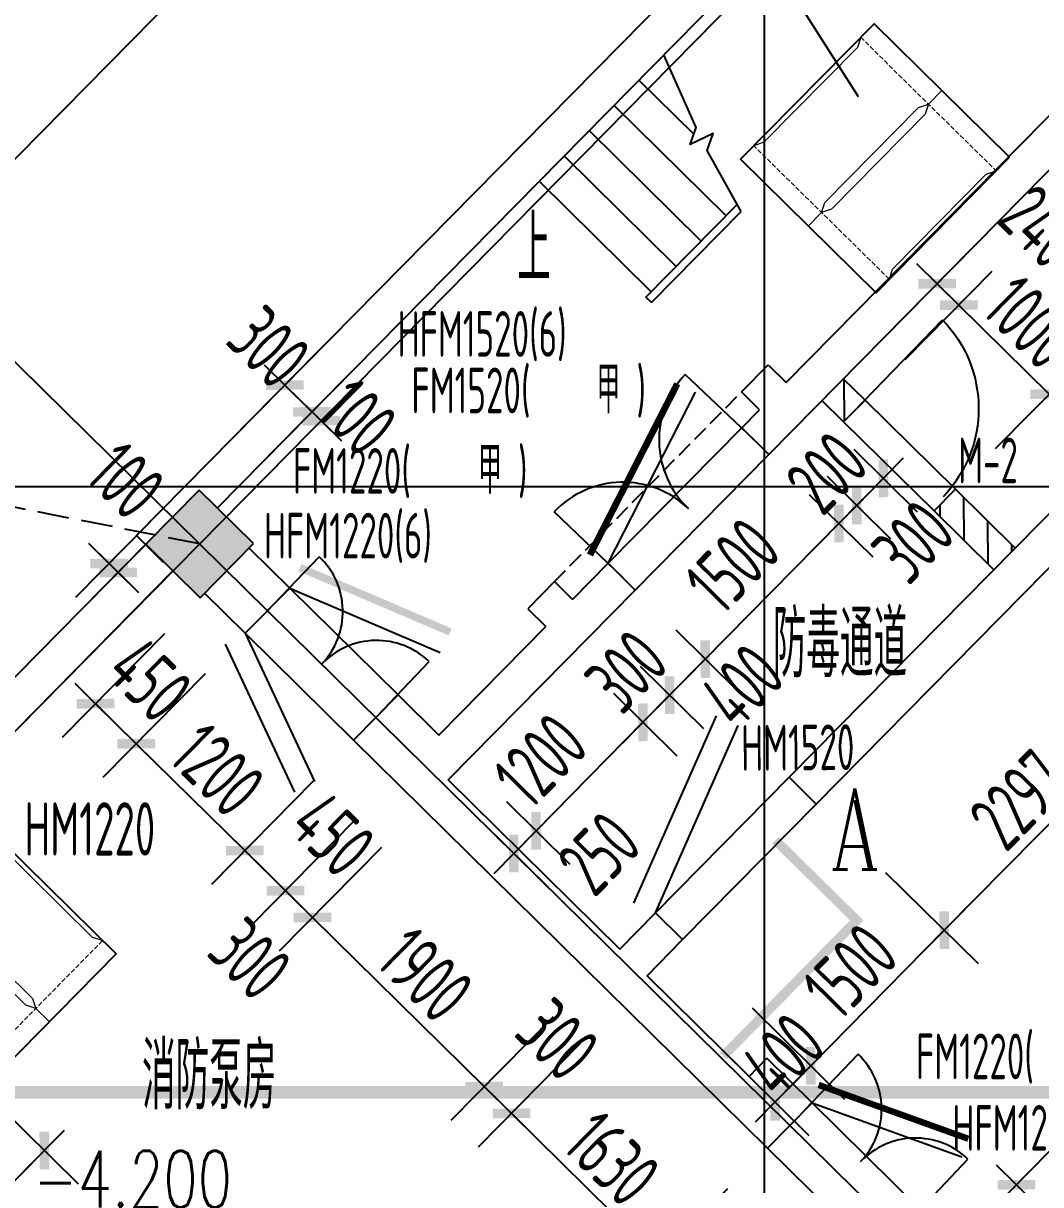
# Model space of a CAD drawing. Extents: x 1596194 to 1987057, y -212608 to 63160.
# Drawn here: x 1655192 to 1663210, y 25811 to 34965 of the extents above; entities that cross this region are included whole.
import ezdxf

# ---------------------------------------------------------------- set-up
doc = ezdxf.new("R2010")
doc.units = 0
doc.header["$LTSCALE"] = 100
doc.header["$MEASUREMENT"] = 0
doc.linetypes.add('DASH', pattern=[0.35, 0.25, -0.1])
doc.layers.get('0').update_dxf_attribs({"linetype": 'CONTINUOUS'})
doc.layers.get('DEFPOINTS').update_dxf_attribs({"linetype": 'CONTINUOUS'})
for name, color, linetype in [('2-栏杆', 253, 'CONTINUOUS'), ('COLUMN', 1, 'CONTINUOUS'), ('DOTE', 251, 'CONTINUOUS'), ('HA', 150, 'CONTINUOUS'), ('PUB_DIM', 3, 'CONTINUOUS'), ('PUB_TEXT', 30, 'CONTINUOUS'), ('SOLID_HATCH', 40, 'CONTINUOUS'), ('STAIR', 5, 'CONTINUOUS'), ('WALL', 2, 'CONTINUOUS'), ('WINDOW', 4, 'CONTINUOUS'), ('图层2', 251, 'CONTINUOUS')]:
    doc.layers.add(name, color=color, linetype=linetype)
doc.layers.add('AXIS', color=3, linetype='CONTINUOUS', lineweight=9)
doc.styles.add('_TCH_DIM', font='SIMPLEX', dxfattribs={"bigfont": 'GBCBIG'})
doc.styles.add('_TCH_LABEL', font='COMPLEX', dxfattribs={"bigfont": 'GBCBIG'})
doc.styles.add('DIM_FONT', font='SYSZ.shx', dxfattribs={"width": 0.7, "bigfont": 'SYFS.shx'})
doc.dimstyles.new('DIMN-200', dxfattribs={"dimtxt": 300, "dimasz": 1, "dimexe": 250, "dimexo": 0, "dimgap": 150, "dimtad": 1, "dimdec": 0, "dimdsep": 46, "dimtxsty": 'DIM_FONT', "dimblk": '_DIMX', "dimcen": 2.5, "dimclrd": 3, "dimclre": 3, "dimclrt": 7, "dimadec": 0, "dimazin": 0, "dimtfac": 1, "dimtdec": 0, "dimtix": 1, "dimtmove": 2, "dimatfit": 3, "dimldrblk": '_DIMX', "dimfxl": 0, "dimtolj": 1, "dimtzin": 0, "dimarcsym": 0})
doc.dimstyles.new('DIMN150', dxfattribs={"dimscale": 1.5, "dimtxt": 300, "dimasz": 1, "dimexe": 250, "dimexo": 300, "dimgap": 30, "dimtad": 1, "dimdec": 0, "dimzin": 0, "dimdsep": 46, "dimtxsty": 'DIM_FONT', "dimblk": 'ARCHTICK', "dimcen": 0.09, "dimclrt": 7, "dimazin": 2, "dimtfac": 1, "dimtdec": 0, "dimtix": 1, "dimtmove": 2, "dimatfit": 3, "dimldrblk": 'DOT', "dimfxl": 0, "dimtolj": 1, "dimtzin": 0, "dimarcsym": 0})

# ---------------------------------------------------------------- blocks, each defined once
blk = doc.blocks.new('_archtick')
blk.add_line((-150, 0), (150, 0))
at = {"const_width": 50}
blk.add_lwpolyline([(-70, -70), (70, 70)], dxfattribs=at)
blk = doc.blocks.new('*D302')
at = {"layer": 'DEFPOINTS', "color": 0}
for p in [(1662564.3, 32743.8), (1661654.4, 32162.4), (1661825.4, 31993.9)]:
    blk.add_point(p, dxfattribs=at)
at = {"layer": 'PUB_DIM', "color": 0, "lineweight": -2}
for p, q in [((1661970.3, 32482.9), (1662656.5, 33179.3)), ((1662141.2, 32314.4), (1662827.5, 33010.9)), ((1662393.3, 32912.2), (1662564.3, 32743.8))]:
    blk.add_line(p, q, dxfattribs=at)
at = {"layer": 'PUB_DIM', "color": 0, "lineweight": -2, "xscale": 1.5, "yscale": 1.5, "zscale": 1.5}
for p, rotation in [((1662393.3, 32912.2), 135.4212849043724), ((1662564.3, 32743.8), 315.4212849043724)]:
    blk.add_blockref('_archtick', p, dxfattribs=dict(at, rotation=rotation))
at = {"layer": 'PUB_DIM', "color": 7, "insert": (1663211.4, 33363), "char_height": 450, "attachment_point": 5, "rotation": 315.42128, "style": 'DIM_FONT'}
blk.add_mtext('\\A1;240', dxfattribs=at)
blk = doc.blocks.new('_Dot')
at = {"color": 0, "linetype": 'ByBlock', "lineweight": -2}
blk.add_line((-0.5, 0), (-1, 0), dxfattribs=at)
at = {"color": 0, "linetype": 'ByBlock', "const_width": 0.5}
blk.add_lwpolyline([(-0.25, 0, 1), (0.25, 0, 1)], format="xyb", close=True, dxfattribs=at)
blk = doc.blocks.new('*D303')
at = {"layer": 'DEFPOINTS', "color": 0}
for p in [(1663276.6, 32041.9), (1661825.4, 31993.9), (1662537.7, 31292)]:
    blk.add_point(p, dxfattribs=at)
at = {"layer": 'PUB_DIM', "color": 0, "lineweight": -2}
for p, q in [((1662141.2, 32314.4), (1662827.5, 33010.9)), ((1662564.3, 32743.8), (1662563.2, 32744.8)), ((1662564.3, 32743.8), (1663276.6, 32041.9)), ((1662853.5, 31612.6), (1663539.8, 32309)), ((1663276.6, 32041.9), (1663277.6, 32040.8))]:
    blk.add_line(p, q, dxfattribs=at)
at = {"layer": 'PUB_DIM', "color": 0, "lineweight": -2, "xscale": 1.5, "yscale": 1.5, "zscale": 1.5}
for p, rotation in [((1662564.3, 32743.8), 315.4212849043703), ((1663276.6, 32041.9), 135.4212849043703)]:
    blk.add_blockref('_archtick', p, dxfattribs=dict(at, rotation=rotation))
at = {"layer": 'PUB_DIM', "color": 7, "insert": (1663132.5, 32608), "char_height": 450, "attachment_point": 5, "rotation": 315.42128, "style": 'DIM_FONT'}
blk.add_mtext('\\A1;1000', dxfattribs=at)
blk = doc.blocks.new('*D304')
at = {"layer": 'DEFPOINTS', "color": 0}
for p in [(1663746.7, 31578.6), (1662537.7, 31292), (1663007.8, 30828.8)]:
    blk.add_point(p, dxfattribs=at)
at = {"layer": 'PUB_DIM', "color": 0, "lineweight": -2}
for p, q in [((1662853.5, 31612.6), (1663539.8, 32309)), ((1663276.6, 32041.9), (1663746.7, 31578.6)), ((1663323.6, 31149.3), (1664009.9, 31845.7))]:
    blk.add_line(p, q, dxfattribs=at)
at = {"layer": 'PUB_DIM', "color": 0, "lineweight": -2, "xscale": 1.5, "yscale": 1.5, "zscale": 1.5}
for p, rotation in [((1663276.6, 32041.9), 135.4212849043742), ((1663746.7, 31578.6), 315.4212849043742)]:
    blk.add_blockref('_archtick', p, dxfattribs=dict(at, rotation=rotation))
at = {"layer": 'PUB_DIM', "color": 7, "insert": (1663858.8, 31929.3), "char_height": 450, "attachment_point": 5, "rotation": 315.42128, "style": 'DIM_FONT'}
blk.add_mtext('\\A1;660', dxfattribs=at)
blk = doc.blocks.new('*D384')
at = {"layer": 'DEFPOINTS', "color": 0}
for p in [(1657538.7, 31832.4), (1656721.6, 31145.7), (1656792.8, 31075.5)]:
    blk.add_point(p, dxfattribs=at)
at = {"layer": 'PUB_DIM', "color": 0, "lineweight": -2}
for p, q in [((1657037.4, 31466.2), (1657730.6, 32169.7)), ((1657108.6, 31396), (1657801.9, 32099.5)), ((1657467.4, 31902.6), (1657538.7, 31832.4))]:
    blk.add_line(p, q, dxfattribs=at)
at = {"layer": 'PUB_DIM', "color": 0, "lineweight": -2, "xscale": 1.5, "yscale": 1.5, "zscale": 1.5}
for p, rotation in [((1657467.4, 31902.6), 135.4212849042702), ((1657538.7, 31832.4), 315.4212849042702)]:
    blk.add_blockref('_archtick', p, dxfattribs=dict(at, rotation=rotation))
at = {"layer": 'PUB_DIM', "color": 7, "insert": (1657831.6, 31859.8), "char_height": 450, "attachment_point": 5, "rotation": 315.42128, "style": 'DIM_FONT'}
blk.add_mtext('\\A1;100', dxfattribs=at)
blk = doc.blocks.new('*D385')
at = {"layer": 'DEFPOINTS', "color": 0}
for p in [(1657467.4, 31902.6), (1656507.9, 31356.2), (1656721.6, 31145.7)]:
    blk.add_point(p, dxfattribs=at)
at = {"layer": 'PUB_DIM', "color": 0, "lineweight": -2}
for p, q in [((1656823.7, 31676.8), (1657517, 32380.2)), ((1657037.4, 31466.2), (1657730.6, 32169.7)), ((1657253.7, 32113.1), (1657467.4, 31902.6))]:
    blk.add_line(p, q, dxfattribs=at)
at = {"layer": 'PUB_DIM', "color": 0, "lineweight": -2, "xscale": 1.5, "yscale": 1.5, "zscale": 1.5}
for p, rotation in [((1657253.7, 32113.1), 135.4212849042718), ((1657467.4, 31902.6), 315.4212849042718)]:
    blk.add_blockref('_archtick', p, dxfattribs=dict(at, rotation=rotation))
at = {"layer": 'PUB_DIM', "color": 7, "insert": (1657127.3, 32412.9), "char_height": 450, "attachment_point": 5, "rotation": 315.42128, "style": 'DIM_FONT'}
blk.add_mtext('\\A1;300', dxfattribs=at)
blk = doc.blocks.new('*D404')
at = {"layer": 'DEFPOINTS', "color": 0}
for p in [(1656507.9, 31356.2), (1656579.1, 31286), (1655939.1, 30636.6)]:
    blk.add_point(p, dxfattribs=at)
at = {"layer": 'PUB_DIM', "color": 0, "lineweight": -2}
for p, q in [((1656192, 31035.7), (1655604.7, 30439.6)), ((1656263.3, 30965.5), (1655675.9, 30369.4)), ((1655867.9, 30706.7), (1655939.1, 30636.6))]:
    blk.add_line(p, q, dxfattribs=at)
at = {"layer": 'PUB_DIM', "color": 0, "lineweight": -2, "xscale": 1.5, "yscale": 1.5, "zscale": 1.5}
for p, rotation in [((1655867.9, 30706.7), 135.4212849042536), ((1655939.1, 30636.6), 315.4212849042536)]:
    blk.add_blockref('_archtick', p, dxfattribs=dict(at, rotation=rotation))
at = {"layer": 'PUB_DIM', "color": 7, "insert": (1656000.7, 31361.3), "char_height": 450, "attachment_point": 5, "rotation": 315.42128, "style": 'DIM_FONT'}
blk.add_mtext('\\A1;100', dxfattribs=at)
blk = doc.blocks.new('*D510')
at = {"layer": 'DEFPOINTS', "color": 0}
for p in [(1662484.1, 25268.1), (1663659.7, 25178.8), (1663125.2, 24636.4)]:
    blk.add_point(p, dxfattribs=at)
at = {"layer": 'PUB_DIM', "color": 0, "lineweight": -2}
for p, q in [((1662800, 25588.6), (1663281.8, 26077.6)), ((1663018.6, 25810.5), (1663017.5, 25811.5)), ((1663018.6, 25810.5), (1663659.7, 25178.8)), ((1663441, 24956.9), (1663922.9, 25445.9)), ((1663659.7, 25178.8), (1663660.7, 25177.7))]:
    blk.add_line(p, q, dxfattribs=at)
at = {"layer": 'PUB_DIM', "color": 0, "lineweight": -2, "xscale": 1.5, "yscale": 1.5, "zscale": 1.5}
for p, rotation in [((1663018.6, 25810.5), 315.4212849043711), ((1663659.7, 25178.8), 135.4212849043712)]:
    blk.add_blockref('_archtick', p, dxfattribs=dict(at, rotation=rotation))
at = {"layer": 'PUB_DIM', "color": 7, "insert": (1663551.2, 25709.8), "char_height": 450, "attachment_point": 5, "rotation": 315.42128, "style": 'DIM_FONT'}
blk.add_mtext('\\A1;900', dxfattribs=at)
blk = doc.blocks.new('*D749')
at = {"layer": 'DEFPOINTS', "color": 0}
for p in [(1657795.7, 29315), (1658116.2, 28999.2), (1657258.2, 28128.5)]:
    blk.add_point(p, dxfattribs=at)
at = {"layer": 'PUB_DIM', "color": 0, "lineweight": -2}
for p, q in [((1657479.9, 28994.5), (1656674.5, 28177.2)), ((1657800.4, 28678.7), (1656995, 27861.4)), ((1656937.7, 28444.3), (1657258.2, 28128.5))]:
    blk.add_line(p, q, dxfattribs=at)
at = {"layer": 'PUB_DIM', "color": 0, "lineweight": -2, "xscale": 1.5, "yscale": 1.5, "zscale": 1.5}
for p, rotation in [((1656937.7, 28444.3), 135.421284904398), ((1657258.2, 28128.5), 315.421284904398)]:
    blk.add_blockref('_archtick', p, dxfattribs=dict(at, rotation=rotation))
at = {"layer": 'PUB_DIM', "color": 7, "insert": (1657629.8, 28570.7), "char_height": 450, "attachment_point": 5, "rotation": 315.42128, "style": 'DIM_FONT'}
blk.add_mtext('\\A1;450', dxfattribs=at)
blk = doc.blocks.new('*D750')
at = {"layer": 'DEFPOINTS', "color": 0}
for p in [(1658116.2, 28999.2), (1658329.9, 28788.6), (1657471.9, 27917.9)]:
    blk.add_point(p, dxfattribs=at)
at = {"layer": 'PUB_DIM', "color": 0, "lineweight": -2}
for p, q in [((1657800.4, 28678.7), (1656995, 27861.4)), ((1658014.1, 28468.1), (1657208.7, 27650.8)), ((1657258.2, 28128.5), (1657471.9, 27917.9))]:
    blk.add_line(p, q, dxfattribs=at)
at = {"layer": 'PUB_DIM', "color": 0, "lineweight": -2, "xscale": 1.5, "yscale": 1.5, "zscale": 1.5}
for p, rotation in [((1657258.2, 28128.5), 135.4212849043971), ((1657471.9, 27917.9), 315.4212849043971)]:
    blk.add_blockref('_archtick', p, dxfattribs=dict(at, rotation=rotation))
at = {"layer": 'PUB_DIM', "color": 7, "insert": (1656979.4, 27591.1), "char_height": 450, "attachment_point": 5, "rotation": 315.42128, "style": 'DIM_FONT'}
blk.add_mtext('\\A1;300', dxfattribs=at)
blk = doc.blocks.new('*D751')
at = {"layer": 'DEFPOINTS', "color": 0}
for p in [(1658329.9, 28788.6), (1659683.3, 27455), (1658825.3, 26584.3)]:
    blk.add_point(p, dxfattribs=at)
at = {"layer": 'PUB_DIM', "color": 0, "lineweight": -2}
for p, q in [((1658014.1, 28468.1), (1657208.7, 27650.8)), ((1657471.9, 27917.9), (1658825.3, 26584.3)), ((1659367.4, 27134.5), (1658562.1, 26317.2))]:
    blk.add_line(p, q, dxfattribs=at)
at = {"layer": 'PUB_DIM', "color": 0, "lineweight": -2, "xscale": 1.5, "yscale": 1.5, "zscale": 1.5}
for p, rotation in [((1657471.9, 27917.9), 135.4212849043989), ((1658825.3, 26584.3), 315.4212849043989)]:
    blk.add_blockref('_archtick', p, dxfattribs=dict(at, rotation=rotation))
at = {"layer": 'PUB_DIM', "color": 7, "insert": (1658360.7, 27466.3), "char_height": 450, "attachment_point": 5, "rotation": 315.42128, "style": 'DIM_FONT'}
blk.add_mtext('\\A1;1900', dxfattribs=at)
blk = doc.blocks.new('*D752')
at = {"layer": 'DEFPOINTS', "color": 0}
for p in [(1659683.3, 27455), (1659897, 27244.5), (1659039, 26373.7)]:
    blk.add_point(p, dxfattribs=at)
at = {"layer": 'PUB_DIM', "color": 0, "lineweight": -2}
for p, q in [((1659367.4, 27134.5), (1658562.1, 26317.2)), ((1659581.1, 26923.9), (1658775.7, 26106.6)), ((1658825.3, 26584.3), (1659039, 26373.7))]:
    blk.add_line(p, q, dxfattribs=at)
at = {"layer": 'PUB_DIM', "color": 0, "lineweight": -2, "xscale": 1.5, "yscale": 1.5, "zscale": 1.5}
for p, rotation in [((1658825.3, 26584.3), 135.421284904405), ((1659039, 26373.7), 315.421284904405)]:
    blk.add_blockref('_archtick', p, dxfattribs=dict(at, rotation=rotation))
at = {"layer": 'PUB_DIM', "color": 7, "insert": (1659402.4, 26956.3), "char_height": 450, "attachment_point": 5, "rotation": 315.42128, "style": 'DIM_FONT'}
blk.add_mtext('\\A1;300', dxfattribs=at)
blk = doc.blocks.new('*D753')
at = {"layer": 'DEFPOINTS', "color": 0}
for p in [(1659897, 27244.5), (1661058, 26100.4), (1660200, 25229.7)]:
    blk.add_point(p, dxfattribs=at)
at = {"layer": 'PUB_DIM', "color": 0, "lineweight": -2}
for p, q in [((1659581.1, 26923.9), (1658775.7, 26106.6)), ((1659039, 26373.7), (1660200, 25229.7)), ((1660742.1, 25779.9), (1659936.8, 24962.6))]:
    blk.add_line(p, q, dxfattribs=at)
at = {"layer": 'PUB_DIM', "color": 0, "lineweight": -2, "xscale": 1.5, "yscale": 1.5, "zscale": 1.5}
for p, rotation in [((1659039, 26373.7), 135.4212849043964), ((1660200, 25229.7), 315.4212849043964)]:
    blk.add_blockref('_archtick', p, dxfattribs=dict(at, rotation=rotation))
at = {"layer": 'PUB_DIM', "color": 7, "insert": (1659831.5, 26016.9), "char_height": 450, "attachment_point": 5, "rotation": 315.42128, "style": 'DIM_FONT'}
blk.add_mtext('\\A1;1630', dxfattribs=at)
blk = doc.blocks.new('*D794')
at = {"layer": 'DEFPOINTS', "color": 0}
for p in [(1654284.2, 27140.1), (1655358.2, 26081.7), (1651827.6, 24647.1)]:
    blk.add_point(p, dxfattribs=at)
at = {"layer": 'PUB_DIM', "color": 0, "lineweight": -2}
for p, q in [((1654604.7, 26824.2), (1655625.3, 25818.5)), ((1652901.5, 23588.7), (1655358.2, 26081.7)), ((1652148.1, 24331.2), (1653168.7, 23325.5))]:
    blk.add_line(p, q, dxfattribs=at)
at = {"layer": 'PUB_DIM', "color": 0, "lineweight": -2, "xscale": 1.5, "yscale": 1.5, "zscale": 1.5}
for p, rotation in [((1655358.2, 26081.7), 45.42128490435098), ((1652901.5, 23588.7), 225.421284904351)]:
    blk.add_blockref('_archtick', p, dxfattribs=dict(at, rotation=rotation))
at = {"layer": 'PUB_DIM', "color": 7, "insert": (1653914.6, 25047.3), "char_height": 450, "attachment_point": 5, "rotation": 45.42128, "style": 'DIM_FONT'}
blk.add_mtext('\\A1;3500', dxfattribs=at)
blk = doc.blocks.new('*D895')
at = {"layer": 'DEFPOINTS', "color": 0}
for p in [(1661416.8, 31924.1), (1661206.2, 31710.5), (1661970.4, 31378.5)]:
    blk.add_point(p, dxfattribs=at)
at = {"layer": 'PUB_DIM', "color": 0, "lineweight": -2}
for p, q in [((1661737.3, 31608.3), (1662237.6, 31115.3)), ((1661526.7, 31394.6), (1662027, 30901.6)), ((1661759.9, 31164.8), (1661970.4, 31378.5))]:
    blk.add_line(p, q, dxfattribs=at)
at = {"layer": 'PUB_DIM', "color": 0, "lineweight": -2, "xscale": 1.5, "yscale": 1.5, "zscale": 1.5}
for p, rotation in [((1661970.4, 31378.5), 45.42128490435702), ((1661759.9, 31164.8), 225.421284904357)]:
    blk.add_blockref('_archtick', p, dxfattribs=dict(at, rotation=rotation))
at = {"layer": 'PUB_DIM', "color": 7, "insert": (1662204.5, 30879.4), "char_height": 450, "attachment_point": 5, "rotation": 45.42128, "style": 'DIM_FONT'}
blk.add_mtext('\\A1;300', dxfattribs=at)
blk = doc.blocks.new('*D896')
at = {"layer": 'DEFPOINTS', "color": 0}
for p in [(1661206.2, 31710.5), (1661065.8, 31568), (1661759.9, 31164.8)]:
    blk.add_point(p, dxfattribs=at)
at = {"layer": 'PUB_DIM', "color": 0, "lineweight": -2}
for p, q in [((1661526.7, 31394.6), (1662027, 30901.6)), ((1661386.3, 31252.2), (1661886.6, 30759.2)), ((1661619.5, 31022.4), (1661759.9, 31164.8))]:
    blk.add_line(p, q, dxfattribs=at)
at = {"layer": 'PUB_DIM', "color": 0, "lineweight": -2, "xscale": 1.5, "yscale": 1.5, "zscale": 1.5}
for p, rotation in [((1661759.9, 31164.8), 45.42128490434711), ((1661619.5, 31022.4), 225.4212849043471)]:
    blk.add_blockref('_archtick', p, dxfattribs=dict(at, rotation=rotation))
at = {"layer": 'PUB_DIM', "color": 7, "insert": (1661524.2, 31423.1), "char_height": 450, "attachment_point": 5, "rotation": 45.42128, "style": 'DIM_FONT'}
blk.add_mtext('\\A1;200', dxfattribs=at)
blk = doc.blocks.new('*D897')
at = {"layer": 'DEFPOINTS', "color": 0}
for p in [(1661065.8, 31568), (1661619.5, 31022.4), (1660013, 30499.6)]:
    blk.add_point(p, dxfattribs=at)
at = {"layer": 'PUB_DIM', "color": 0, "lineweight": -2}
for p, q in [((1661386.3, 31252.2), (1661886.6, 30759.2)), ((1660566.7, 29954), (1661619.5, 31022.4)), ((1660333.5, 30183.7), (1660833.8, 29690.8))]:
    blk.add_line(p, q, dxfattribs=at)
at = {"layer": 'PUB_DIM', "color": 0, "lineweight": -2, "xscale": 1.5, "yscale": 1.5, "zscale": 1.5}
for p, rotation in [((1661619.5, 31022.4), 45.42128490436017), ((1660566.7, 29954), 225.4212849043602)]:
    blk.add_blockref('_archtick', p, dxfattribs=dict(at, rotation=rotation))
at = {"layer": 'PUB_DIM', "color": 7, "insert": (1660782.6, 30691.2), "char_height": 450, "attachment_point": 5, "rotation": 45.42128, "style": 'DIM_FONT'}
blk.add_mtext('\\A1;1500', dxfattribs=at)
blk = doc.blocks.new('*D898')
at = {"layer": 'DEFPOINTS', "color": 0}
for p in [(1660013, 30499.6), (1659732.2, 30214.7), (1660566.7, 29954)]:
    blk.add_point(p, dxfattribs=at)
at = {"layer": 'PUB_DIM', "color": 0, "lineweight": -2}
for p, q in [((1660333.5, 30183.7), (1660833.8, 29690.8)), ((1660285.9, 29669), (1660566.7, 29954)), ((1660052.7, 29898.8), (1660553, 29405.8))]:
    blk.add_line(p, q, dxfattribs=at)
at = {"layer": 'PUB_DIM', "color": 0, "lineweight": -2, "xscale": 1.5, "yscale": 1.5, "zscale": 1.5}
for p, rotation in [((1660566.7, 29954), 45.42128490435655), ((1660285.9, 29669), 225.4212849043565)]:
    blk.add_blockref('_archtick', p, dxfattribs=dict(at, rotation=rotation))
at = {"layer": 'PUB_DIM', "color": 7, "insert": (1660858.2, 29743.6), "char_height": 450, "attachment_point": 5, "rotation": 45.42128, "style": 'DIM_FONT'}
blk.add_mtext('\\A1;400', dxfattribs=at)
blk = doc.blocks.new('*D899')
at = {"layer": 'DEFPOINTS', "color": 0}
for p in [(1659732.2, 30214.7), (1659521.7, 30001), (1660285.9, 29669)]:
    blk.add_point(p, dxfattribs=at)
at = {"layer": 'PUB_DIM', "color": 0, "lineweight": -2}
for p, q in [((1660052.7, 29898.8), (1660553, 29405.8)), ((1659842.2, 29685.1), (1660342.5, 29192.2)), ((1660075.3, 29455.4), (1660285.9, 29669))]:
    blk.add_line(p, q, dxfattribs=at)
at = {"layer": 'PUB_DIM', "color": 0, "lineweight": -2, "xscale": 1.5, "yscale": 1.5, "zscale": 1.5}
for p, rotation in [((1660285.9, 29669), 45.42128490434941), ((1660075.3, 29455.4), 225.4212849043494)]:
    blk.add_blockref('_archtick', p, dxfattribs=dict(at, rotation=rotation))
at = {"layer": 'PUB_DIM', "color": 7, "insert": (1659945.2, 29858.1), "char_height": 450, "attachment_point": 5, "rotation": 45.42128, "style": 'DIM_FONT'}
blk.add_mtext('\\A1;300', dxfattribs=at)
blk = doc.blocks.new('*D900')
at = {"layer": 'DEFPOINTS', "color": 0}
for p in [(1659521.7, 30001), (1660075.3, 29455.4), (1658679.4, 29146.2)]:
    blk.add_point(p, dxfattribs=at)
at = {"layer": 'PUB_DIM', "color": 0, "lineweight": -2}
for p, q in [((1659842.2, 29685.1), (1660342.5, 29192.2)), ((1659233.1, 28600.6), (1660075.3, 29455.4)), ((1658999.9, 28830.4), (1659500.2, 28337.4))]:
    blk.add_line(p, q, dxfattribs=at)
at = {"layer": 'PUB_DIM', "color": 0, "lineweight": -2, "xscale": 1.5, "yscale": 1.5, "zscale": 1.5}
for p, rotation in [((1660075.3, 29455.4), 45.42128490435584), ((1659233.1, 28600.6), 225.4212849043559)]:
    blk.add_blockref('_archtick', p, dxfattribs=dict(at, rotation=rotation))
at = {"layer": 'PUB_DIM', "color": 7, "insert": (1659268.3, 29155.2), "char_height": 450, "attachment_point": 5, "rotation": 45.42128, "style": 'DIM_FONT'}
blk.add_mtext('\\A1;1200', dxfattribs=at)
blk = doc.blocks.new('*D901')
at = {"layer": 'DEFPOINTS', "color": 0}
for p in [(1658679.4, 29146.2), (1658503.9, 28968.2), (1659233.1, 28600.6)]:
    blk.add_point(p, dxfattribs=at)
at = {"layer": 'PUB_DIM', "color": 0, "lineweight": -2}
for p, q in [((1658999.9, 28830.4), (1659500.2, 28337.4)), ((1658824.4, 28652.3), (1659324.7, 28159.3)), ((1659057.6, 28422.5), (1659233.1, 28600.6))]:
    blk.add_line(p, q, dxfattribs=at)
at = {"layer": 'PUB_DIM', "color": 0, "lineweight": -2, "xscale": 1.5, "yscale": 1.5, "zscale": 1.5}
for p, rotation in [((1659233.1, 28600.6), 45.42128490435812), ((1659057.6, 28422.5), 225.4212849043581)]:
    blk.add_blockref('_archtick', p, dxfattribs=dict(at, rotation=rotation))
at = {"layer": 'PUB_DIM', "color": 7, "insert": (1659730, 28423.1), "char_height": 450, "attachment_point": 5, "rotation": 45.42128, "style": 'DIM_FONT'}
blk.add_mtext('\\A1;250', dxfattribs=at)
blk = doc.blocks.new('*D902')
at = {"layer": 'DEFPOINTS', "color": 0}
for p in [(1656620.4, 30473.1), (1656941, 30157.3), (1656083, 29286.6)]:
    blk.add_point(p, dxfattribs=at)
at = {"layer": 'PUB_DIM', "color": 0, "lineweight": -2}
for p, q in [((1656304.6, 30152.6), (1655499.2, 29335.3)), ((1656625.1, 29836.8), (1655819.8, 29019.5)), ((1655762.4, 29602.4), (1656083, 29286.6))]:
    blk.add_line(p, q, dxfattribs=at)
at = {"layer": 'PUB_DIM', "color": 0, "lineweight": -2, "xscale": 1.5, "yscale": 1.5, "zscale": 1.5}
for p, rotation in [((1655762.4, 29602.4), 135.4212849043062), ((1656083, 29286.6), 315.4212849043062)]:
    blk.add_blockref('_archtick', p, dxfattribs=dict(at, rotation=rotation))
at = {"layer": 'PUB_DIM', "color": 7, "insert": (1656188.1, 29789.1), "char_height": 450, "attachment_point": 5, "rotation": 315.42128, "style": 'DIM_FONT'}
blk.add_mtext('\\A1;450', dxfattribs=at)
blk = doc.blocks.new('*D903')
at = {"layer": 'DEFPOINTS', "color": 0}
for p in [(1656941, 30157.3), (1657795.7, 29315), (1656937.7, 28444.3)]:
    blk.add_point(p, dxfattribs=at)
at = {"layer": 'PUB_DIM', "color": 0, "lineweight": -2}
for p, q in [((1656625.1, 29836.8), (1655819.8, 29019.5)), ((1656083, 29286.6), (1656937.7, 28444.3)), ((1657479.9, 28994.5), (1656674.5, 28177.2))]:
    blk.add_line(p, q, dxfattribs=at)
at = {"layer": 'PUB_DIM', "color": 0, "lineweight": -2, "xscale": 1.5, "yscale": 1.5, "zscale": 1.5}
for p, rotation in [((1656083, 29286.6), 135.4212849043056), ((1656937.7, 28444.3), 315.4212849043056)]:
    blk.add_blockref('_archtick', p, dxfattribs=dict(at, rotation=rotation))
at = {"layer": 'PUB_DIM', "color": 7, "insert": (1656722.4, 29080.7), "char_height": 450, "attachment_point": 5, "rotation": 315.42128, "style": 'DIM_FONT'}
blk.add_mtext('\\A1;1200', dxfattribs=at)
blk = doc.blocks.new('*D905')
at = {"layer": 'DEFPOINTS', "color": 0}
for p in [(1661058, 26100.4), (1661912.7, 25258.1), (1661054, 24386.7)]:
    blk.add_point(p, dxfattribs=at)
at = {"layer": 'PUB_DIM', "color": 0, "lineweight": -2}
for p, q in [((1660742.1, 25779.9), (1659936.1, 24961.8)), ((1660199.3, 25228.9), (1661054, 24386.7)), ((1661596.9, 24937.6), (1660790.8, 24119.6))]:
    blk.add_line(p, q, dxfattribs=at)
at = {"layer": 'PUB_DIM', "color": 0, "lineweight": -2, "xscale": 1.5, "yscale": 1.5, "zscale": 1.5}
for p, rotation in [((1660199.3, 25228.9), 135.4212849043398), ((1661054, 24386.7), 315.4212849043398)]:
    blk.add_blockref('_archtick', p, dxfattribs=dict(at, rotation=rotation))
at = {"layer": 'PUB_DIM', "color": 7, "insert": (1660838.7, 25023), "char_height": 450, "attachment_point": 5, "rotation": 315.42128, "style": 'DIM_FONT'}
blk.add_mtext('\\A1;1200', dxfattribs=at)
blk = doc.blocks.new('*D913')
at = {"layer": 'DEFPOINTS', "color": 0}
for p in [(1663279.4, 30224.2), (1664062.3, 29452.7), (1661667.5, 28588.4)]:
    blk.add_point(p, dxfattribs=at)
at = {"layer": 'PUB_DIM', "color": 0, "lineweight": -2}
for p, q in [((1663600, 29908.3), (1664329.4, 29189.5)), ((1662450.4, 27816.9), (1664062.3, 29452.7)), ((1661988.1, 28272.5), (1662717.5, 27553.7))]:
    blk.add_line(p, q, dxfattribs=at)
at = {"layer": 'PUB_DIM', "color": 0, "lineweight": -2, "xscale": 1.5, "yscale": 1.5, "zscale": 1.5}
for p, rotation in [((1664062.3, 29452.7), 45.42128490435929), ((1662450.4, 27816.9), 225.4212849043593)]:
    blk.add_blockref('_archtick', p, dxfattribs=dict(at, rotation=rotation))
at = {"layer": 'PUB_DIM', "color": 7, "insert": (1663041.2, 28846.9), "char_height": 450, "attachment_point": 5, "rotation": 45.42128, "style": 'DIM_FONT'}
blk.add_mtext('\\A1;2297', dxfattribs=at)
blk = doc.blocks.new('*D914')
at = {"layer": 'DEFPOINTS', "color": 0}
for p in [(1661667.5, 28588.4), (1662450.4, 27816.9), (1660614.7, 27520)]:
    blk.add_point(p, dxfattribs=at)
at = {"layer": 'PUB_DIM', "color": 0, "lineweight": -2}
for p, q in [((1661988.1, 28272.5), (1662717.5, 27553.7)), ((1661397.6, 26748.5), (1662450.4, 27816.9)), ((1660935.2, 27204.1), (1661664.7, 26485.3))]:
    blk.add_line(p, q, dxfattribs=at)
at = {"layer": 'PUB_DIM', "color": 0, "lineweight": -2, "xscale": 1.5, "yscale": 1.5, "zscale": 1.5}
for p, rotation in [((1662450.4, 27816.9), 45.42128490436038), ((1661397.6, 26748.5), 225.4212849043604)]:
    blk.add_blockref('_archtick', p, dxfattribs=dict(at, rotation=rotation))
at = {"layer": 'PUB_DIM', "color": 7, "insert": (1661708.8, 27494.8), "char_height": 450, "attachment_point": 5, "rotation": 45.42128, "style": 'DIM_FONT'}
blk.add_mtext('\\A1;1500', dxfattribs=at)
blk = doc.blocks.new('*D915')
at = {"layer": 'DEFPOINTS', "color": 0}
for p in [(1660614.7, 27520), (1660333.9, 27235), (1661397.6, 26748.5)]:
    blk.add_point(p, dxfattribs=at)
at = {"layer": 'PUB_DIM', "color": 0, "lineweight": -2}
for p, q in [((1660935.2, 27204.1), (1661664.7, 26485.3)), ((1660654.5, 26919.2), (1661383.9, 26200.4)), ((1661116.8, 26463.6), (1661397.6, 26748.5))]:
    blk.add_line(p, q, dxfattribs=at)
at = {"layer": 'PUB_DIM', "color": 0, "lineweight": -2, "xscale": 1.5, "yscale": 1.5, "zscale": 1.5}
for p, rotation in [((1661397.6, 26748.5), 45.42128490436207), ((1661116.8, 26463.6), 225.4212849043621)]:
    blk.add_blockref('_archtick', p, dxfattribs=dict(at, rotation=rotation))
at = {"layer": 'PUB_DIM', "color": 7, "insert": (1661181.5, 26833.8), "char_height": 450, "attachment_point": 5, "rotation": 45.42128, "style": 'DIM_FONT'}
blk.add_mtext('\\A1;400', dxfattribs=at)
blk = doc.blocks.new('M_A3PTU')
for p, q in [((-0.5, 0), (-0.4985, -0.4982)), ((0.5, 0), (0.4985, -0.4982))]:
    blk.add_line(p, q)
for centre, start, end in [((-0.4975, -0.0007), 269.88501, 0.07634), ((0.4975, -0.0007), 179.92366, 270.11499)]:
    blk.add_arc(centre, 0.4975, start, end)
blk = doc.blocks.new('A$C48F76036')
at = {"layer": 'AXIS', "color": 6, "linetype": 'DASH'}
for p, q in [((0, 900), (1000, 900)), ((1000, 100), (0, 100))]:
    blk.add_line(p, q, dxfattribs=at)
at = {"layer": 'AXIS', "color": 6}
for points in [[(500, 0), (500, 100), (475, 150), (475, 850), (500, 900), (500, 1000), (0, 1000), (0, 900), (25, 850), (25, 150), (0, 100), (0, 0), (500, 0)], [(1000, 0), (1000, 100), (975, 150), (975, 850), (1000, 900), (1000, 1000), (500, 1000), (500, 900), (525, 850), (525, 150), (500, 100), (500, 0), (1000, 0)]]:
    blk.add_lwpolyline(points, close=True, dxfattribs=at)
at = {"layer": 'WINDOW'}
blk.add_lwpolyline([(0, 0), (1000, 0), (1000, 1000), (0, 1000)], close=True, dxfattribs=at)
blk = doc.blocks.new('_fzh')
for p, q in [((-0.5, 0.5), (-0.5, -0.5)), ((0.5, 0.5), (-0.5, 0.5)), ((0.5, -0.5), (0.5, 0.5)), ((-0.5, -0.5), (0.5, -0.5))]:
    blk.add_line(p, q)
at = {"layer": 'SOLID_HATCH'}
blk.add_solid([(0.5, 0.5), (0.5, -0.5), (-0.5, 0.5), (-0.5, -0.5)], dxfattribs=at)
blk = doc.blocks.new('M_A2ZXL')
blk.add_line((-0.4717, 0), (-0.4717, -0.9996))
blk.add_arc((-0.5, 0), 1, 271.62314, 0)
blk = doc.blocks.new('_DIMX')
blk.add_line((-150, 0), (150, 0))
at = {"const_width": 50}
blk.add_lwpolyline([(-70, -70), (70, 70)], dxfattribs=at)
blk = doc.blocks.new('*D17')
at = {"layer": 'AXIS', "color": 3, "lineweight": -2}
for p, q in [((1660866.7, 38059.2), (1659929.3, 38982.9)), ((1660035.4, 38876.9), (1654327.8, 33084.7)), ((1655157.7, 32265.6), (1654220.3, 33189.3))]:
    blk.add_line(p, q, dxfattribs=at)
at = {"layer": 'DEFPOINTS', "color": 0}
for p in [(1660866.7, 38059.2), (1654327.1, 33084), (1655157.7, 32265.6)]:
    blk.add_point(p, dxfattribs=at)
at = {"layer": 'AXIS', "color": 3, "lineweight": -2}
for p, rotation in [((1660036.1, 38877.6), 45.42128490416798), ((1654327.1, 33084), 225.4212849041679)]:
    blk.add_blockref('_DIMX', p, dxfattribs=dict(at, rotation=rotation))
at = {"layer": 'AXIS', "color": 7, "insert": (1656886.5, 36271.6), "char_height": 375, "attachment_point": 5, "rotation": 45.42128, "style": 'DIM_FONT'}
blk.add_mtext('\\A1;8134', dxfattribs=at)
blk = doc.blocks.new('*D19')
at = {"layer": 'AXIS', "color": 3, "lineweight": -2}
for p, q in [((1668657.7, 45965.6), (1666880.6, 47716.7)), ((1666986.7, 47610.7), (1648038.7, 28382)), ((1649708.2, 26735.4), (1647931.2, 28486.5))]:
    blk.add_line(p, q, dxfattribs=at)
at = {"layer": 'DEFPOINTS', "color": 0}
for p in [(1668657.7, 45965.6), (1648038, 28381.3), (1649708.2, 26735.4)]:
    blk.add_point(p, dxfattribs=at)
at = {"layer": 'AXIS', "color": 3, "lineweight": -2}
for p, rotation in [((1666987.4, 47611.4), 45.42128490416862), ((1648038, 28381.3), 225.4212849041686)]:
    blk.add_blockref('_DIMX', p, dxfattribs=dict(at, rotation=rotation))
at = {"layer": 'AXIS', "color": 7, "insert": (1657217.6, 38287.1), "char_height": 375, "attachment_point": 5, "rotation": 45.42128, "style": 'DIM_FONT'}
blk.add_mtext('\\A1;26998', dxfattribs=at)

msp = doc.modelspace()

# ---------------------------------------------------------------- hatches: boundary and pattern name
at = {"layer": 'HA'}
h = msp.add_hatch(dxfattribs=at)
h.set_pattern_fill('普通砖', color=256, scale=150, style=0)
h.set_pattern_definition([(90.4213, (1656792.8, 31075.47), (-187.495, -1.3786), [])])
h.paths.add_polyline_path([(1661654.439, 32162.374), (1661485.986, 31991.425), (1661656.935, 31822.972), (1661741.161, 31908.446), (1661824.525, 31994.771)])
h.paths.add_polyline_path([(1662537.675, 31292.032), (1662369.222, 31121.083), (1662839.331, 30657.837), (1663007.784, 30828.786)])

# ---------------------------------------------------------------- linework, layer by layer
at = {"layer": '2-栏杆', "linetype": 'DASH', "ltscale": 10}
msp.add_line((1656582.23, 30861.786), (1619612.303, 38183.344), dxfattribs=at)
at = {"layer": 'DOTE'}
for p, q in [((1677813.148, 52407.236), (1642155.981, 16221.814)), ((1661030.206, 50334.236), (1661030.206, -36126.938)), ((1655157.657, 32265.563), (1670680.106, 16969.719)), ((1799629.617, 31310.131), (1638383.856, 31310.131))]:
    msp.add_line(p, q, dxfattribs=at)
at = {"layer": 'PUB_DIM', "const_width": 75}
msp.add_lwpolyline([(1661119.228, 28526.038), (1661760.673, 27894.732), (1660708.495, 26825.656)], dxfattribs=at)
at = {"layer": 'PUB_TEXT'}
msp.add_line((1660978.847, 35632.813), (1661771.056, 34387.731), dxfattribs=at)
at = {"layer": 'STAIR'}
for p, q in [((1660476.606, 34091.394), (1660044.185, 34517.502)), ((1660730.892, 33447.72), (1659847.656, 34318.062)), ((1660534.363, 33248.28), (1659651.128, 34118.621)), ((1660337.835, 33048.839), (1659454.599, 33919.181)), ((1660141.306, 32849.399), (1659258.07, 33719.741)), ((1660099.192, 32806.662), (1660819.131, 33537.266)), ((1660141.93, 32764.548), (1660849.602, 33482.705)), ((1660141.93, 32764.548), (1660099.192, 32806.662))]:
    msp.add_line(p, q, dxfattribs=at)
msp.add_lwpolyline([(1660849.602, 33482.705), (1660581.171, 33963.366), (1660628.562, 34096.61), (1660447.926, 34010.756), (1660495.317, 34144.001), (1660238.69, 34714.888)], dxfattribs=at)
msp.add_lwpolyline([(1660357.06, 33951.68, 0, 60, 0), (1660181.588, 33773.609, 0, 0, 0), (1659524.216, 33106.498, 0, 0, 0)], format="xyseb", dxfattribs=at)
at = {"layer": 'WALL'}
for p, q in [((1656084.555, 30926.629), (1662215.614, 37148.518)), ((1656721.568, 31145.661), (1662009.473, 36511.905)), ((1661204.556, 32133.244), (1663897.363, 34865.944)), ((1661067.298, 31566.534), (1664111.049, 34655.378)), ((1663007.784, 30828.786), (1664481.75, 32324.588)), ((1660851.532, 32059.936), (1661062.099, 32273.622)), ((1661062.099, 32273.622), (1661204.556, 32133.244)), ((1661825.388, 31993.921), (1661654.439, 32162.374)), ((1660993.99, 31919.558), (1660851.532, 32059.936)), ((1661441.119, 28811.492), (1664695.436, 32114.021)), ((1661656.935, 31822.972), (1661485.986, 31991.425)), ((1661656.935, 31822.972), (1661825.388, 31993.921)), ((1660853.612, 31777.101), (1660993.99, 31919.558)), ((1661067.298, 31566.534), (1660853.612, 31777.101)), ((1662369.222, 31121.083), (1662537.675, 31292.032)), ((1663007.784, 30828.786), (1662537.675, 31292.032)), ((1662839.331, 30657.837), (1662369.222, 31121.083)), ((1652394.642, 27039.578), (1656157.978, 30858.667)), ((1656298.241, 30716.062), (1656084.555, 30926.629)), ((1656971.389, 30829.291), (1657291.918, 30513.442)), ((1661227.433, 29022.059), (1663007.784, 30828.786)), ((1659520.024, 30423.756), (1659800.779, 30708.671)), ((1660014.465, 30498.104), (1659800.779, 30708.671)), ((1651343.381, 25545.324), (1656371.664, 30648.1)), ((1656940.973, 30157.298), (1657291.918, 30513.442)), ((1658540.499, 29002.302), (1660014.465, 30498.104)), ((1659377.566, 30564.134), (1659167, 30350.447)), ((1659520.024, 30423.756), (1659377.566, 30564.134)), ((1656620.444, 30473.148), (1656940.973, 30157.298)), ((1659167, 30350.447), (1659309.457, 30210.07)), ((1658467.191, 29355.326), (1659309.457, 30210.07)), ((1657795.718, 29315.032), (1658146.662, 29671.175)), ((1658146.662, 29671.175), (1658467.191, 29355.326)), ((1661057.991, 26100.383), (1657795.718, 29315.032)), ((1661441.119, 28811.492), (1661227.433, 29022.059)), ((1659893.844, 27668.714), (1658540.499, 29002.302)), ((1659893.844, 27668.714), (1660174.6, 27953.628)), ((1660388.286, 27743.062), (1660174.6, 27953.628)), ((1660107.53, 27458.147), (1660388.286, 27743.062)), ((1660912.415, 26665.013), (1660107.53, 27458.147)), ((1660912.415, 26665.013), (1661052.792, 26807.47)), ((1661408.936, 26456.526), (1661052.792, 26807.47)), ((1661057.991, 26100.383), (1661408.936, 26456.526))]:
    msp.add_line(p, q, dxfattribs=at)
at = {"layer": 'WINDOW', "linetype": 'DASH', "ltscale": 5}
msp.add_line((1659377.566, 30564.134), (1660851.532, 32059.936), dxfattribs=at)
at = {"layer": 'WINDOW'}
for p, q in [((1659800.563, 30708.883), (1660489.126, 32057.544)), ((1661825.388, 31993.921), (1662537.675, 31292.032)), ((1659800.779, 30708.671), (1660853.612, 31777.101)), ((1661656.935, 31822.972), (1662369.222, 31121.083)), ((1660014.465, 30498.104), (1661067.298, 31566.534)), ((1657291.918, 30513.442), (1658476.66, 30006.279)), ((1657291.918, 30513.442), (1658146.662, 29671.175)), ((1656940.966, 30157.29), (1657487.596, 28990.232)), ((1656940.973, 30157.298), (1657795.718, 29315.032)), ((1656782.526, 30071.869), (1657329.156, 28904.81)), ((1660002.897, 28028.958), (1660653.821, 29506.078)), ((1660174.6, 27953.628), (1660825.524, 29430.748)), ((1660174.6, 27953.628), (1661227.433, 29022.059)), ((1660388.286, 27743.062), (1661441.119, 28811.492)), ((1662263.68, 25614.26), (1661408.936, 26456.526)), ((1661408.936, 26456.526), (1662588.919, 26032.012)), ((1661912.736, 25258.116), (1661057.991, 26100.383))]:
    msp.add_line(p, q, dxfattribs=at)
for points, const_width in [([(1659657.307, 30774.335), (1660345.87, 32122.996)], 52.5), ([(1657371.975, 30674.658), (1658556.718, 30167.495)], 60), ([(1661459.714, 26597.67), (1662639.697, 26173.155)], 50)]:
    msp.add_lwpolyline(points, dxfattribs=dict(at, const_width=const_width))
at = {"layer": '图层2', "linetype": 'DASH', "ltscale": 10, "const_width": 100}
msp.add_lwpolyline([(1653765.244, 39884.209), (1667828.866, 39884.209), (1667828.866, 26538.688), (1653765.244, 26538.688)], close=True, dxfattribs=at)

# ---------------------------------------------------------------- block references
at = {"layer": 'AXIS', "xscale": 1.5, "yscale": 1.5, "zscale": 1.5}
for p, rotation in [((1662964.843, 33908.434), 135.4207327207293), ((1654871.535, 26561.238), 45.42073270874666)]:
    msp.add_blockref('A$C48F76036', p, dxfattribs=dict(at, rotation=rotation))
at = {"layer": 'COLUMN', "xscale": 600, "yscale": 600, "zscale": 600, "rotation": 45.42128490434942}
msp.add_blockref('_fzh', (1656582.23, 30861.786), dxfattribs=at)
at = {"layer": 'WINDOW'}
for name, p, xscale, yscale, zscale, rotation in [('M_A2ZXL', (1662080.456, 31580.793), 1000, -1000, 1000, 316.0000000013031), ('M_A3PTU', (1660433.894, 31140.447), 1500, 1500, 1500, 226.3435304818981), ('M_A3PTU', (1657544.804, 29915.198), 1200, 1200, 1200, 136.343530481898), ('M_A3PTU', (1661790.791, 25993.336), 1200, 1200, 1200, 136.343530481898)]:
    msp.add_blockref(name, p, dxfattribs=dict(at, xscale=xscale, yscale=yscale, zscale=zscale, rotation=rotation))

# ---------------------------------------------------------------- texts
at = {"layer": 'PUB_TEXT'}
for s, height, style, width, p in [('上', 525, 'DIM_FONT', 0.7, (1659084.553, 32926.64)), ('HFM1520(6)', 360, 'DIM_FONT', 0.65625, (1658140.959, 32336.66)), ('FM1520(', 360, 'DIM_FONT', 0.65625, (1658250.801, 31891.332)), ('甲', 372.047, 'DIM_FONT', 0.7, (1659709.551, 31891.332)), (')', 360, 'DIM_FONT', 0.65625, (1660024.551, 31891.332)), ('M-2', 360, 'DIM_FONT', 0.65625, (1662559.075, 31339.893)), ('FM1220(', 360, 'DIM_FONT', 0.65625, (1657317.256, 31257.208)), ('甲', 372.047, 'DIM_FONT', 0.7, (1658776.006, 31257.208)), (')', 360, 'DIM_FONT', 0.65625, (1659091.006, 31257.208)), ('HFM1220(6)', 360, 'DIM_FONT', 0.65625, (1657087.98, 30746.766)), ('防毒通道', 525, 'DIM_FONT', 0.7, (1661098.808, 29810.606)), ('A', 637.5, '_TCH_LABEL', 0.705882, (1661551.361, 28295.104)), ('HM1220', 420, 'DIM_FONT', 0.65625, (1655200.722, 28405.387)), ('FM1220(', 360, 'DIM_FONT', 0.65625, (1662226.355, 26642.686)), ('消防泵房', 525, 'DIM_FONT', 0.7, (1656128.25, 26405.974)), ('HFM1220(6)', 360, 'DIM_FONT', 0.65625, (1662513.431, 26079.346)), ('-4.200', 446.25, '_TCH_DIM', 0.705882, (1655270.834, 25632.408))]:
    msp.add_text(s, height=height, dxfattribs=dict(at, style=style, width=width)).set_placement(p)
at = {"layer": 'PUB_TEXT', "style": 'DIM_FONT', "width": 0.65625}
msp.add_text('HM1520', height=360, rotation=0.4212849, dxfattribs=at).set_placement((1660849.952, 29073.452))

# ---------------------------------------------------------------- dimensions: what is measured, and where the dimension line sits
at = {"layer": 'AXIS'}
for p1, p2, distance, picture, middle in [((1668657.657, 45965.563), (1649708.246, 26735.42), -2344.88, '*D19', (1657217.634, 38287.118)), ((1660866.695, 38059.179), (1655157.657, 32265.563), -1166.05, '*D17', (1656886.524, 36271.59))]:
    dim = msp.add_aligned_dim(p1=p1, p2=p2, distance=distance, dimstyle='DIMN-200', override={"dimtxt": 375, "dimexe": 150, "dimgap": 200, "dimzin": 0, "dimblk1": '_DIMX', "dimblk2": '_DIMX', "dimsah": 1, "dimcen": 200, "dimclrt": 7}, dxfattribs=at)
    dim.commit()
    dim.dimension.update_dxf_attribs({"geometry": picture, "text_midpoint": middle})
at = {"layer": 'PUB_DIM'}
for base, p1, p2, angle, picture, middle in [((1662564.285, 32743.764), (1661654.439, 32162.374), (1661825.388, 31993.921), 315.4212849, '*D302', (1663211.441, 33362.983)), ((1657467.429, 31902.571), (1656507.882, 31356.228), (1656721.568, 31145.661), 315.4212849, '*D385', (1657127.274, 32412.864)), ((1663746.681, 31578.629), (1662537.675, 31292.032), (1663007.784, 30828.786), 315.4212849, '*D304', (1663858.759, 31929.337)), ((1657538.657, 31832.382), (1656721.568, 31145.661), (1656792.797, 31075.472), 315.4212849, '*D384', (1657831.621, 31859.787)), ((1661759.881, 31164.848), (1661065.807, 31568.004), (1661206.184, 31710.461), 45.4212849, '*D896', (1661524.228, 31423.092)), ((1655939.109, 30636.555), (1656507.882, 31356.228), (1656579.111, 31286.039), 315.4212849, '*D404', (1656000.727, 31361.319)), ((1661970.448, 31378.534), (1661206.184, 31710.461), (1661416.751, 31924.147), 45.4212849, '*D895', (1662204.493, 30879.421)), ((1661619.503, 31022.39), (1660012.974, 30499.574), (1661065.807, 31568.004), 45.4212849, '*D897', (1660782.578, 30691.206)), ((1660566.671, 29953.96), (1659732.218, 30214.659), (1660012.974, 30499.574), 45.4212849, '*D898', (1660858.166, 29743.599)), ((1656082.966, 29286.579), (1656620.444, 30473.148), (1656940.973, 30157.298), 315.4212849, '*D902', (1656188.124, 29789.098)), ((1660285.915, 29669.045), (1659521.652, 30000.973), (1659732.218, 30214.659), 45.4212849, '*D899', (1659945.231, 29858.129)), ((1660075.349, 29455.359), (1658679.386, 29146.229), (1659521.652, 30000.973), 45.4212849, '*D900', (1659268.264, 29155.209)), ((1657258.239, 28128.463), (1657795.718, 29315.032), (1658116.247, 28999.182), 315.4212849, '*D749', (1657629.784, 28570.731)), ((1659233.082, 28600.615), (1658503.914, 28968.157), (1658679.386, 29146.229), 45.4212849, '*D901', (1659730.026, 28423.129)), ((1657471.925, 27917.897), (1658116.247, 28999.182), (1658329.933, 28788.616), 315.4212849, '*D750', (1656979.362, 27591.113)), ((1659038.956, 26373.742), (1659683.278, 27455.027), (1659896.964, 27244.461), 315.4212849, '*D752', (1659402.378, 26956.257)), ((1661397.582, 26748.5), (1660333.942, 27235.04), (1660614.698, 27519.955), 45.4212849, '*D915', (1661181.463, 26833.842))]:
    dim = msp.add_linear_dim(base=base, p1=p1, p2=p2, angle=angle, dimstyle='DIMN150', dxfattribs=at)
    dim.commit()
    dim.dimension.update_dxf_attribs({"geometry": picture, "text_midpoint": middle, "dimtype": 129})
for p1, p2, distance, picture, middle in [((1661825.388, 31993.921), (1662537.675, 31292.032), 1052.727, '*D303', (1663132.499, 32608.032)), ((1661667.53, 28588.385), (1663279.429, 30224.164), -1099.114, '*D913', (1663041.151, 28846.89)), ((1656940.973, 30157.298), (1657795.718, 29315.032), -1222.427, '*D903', (1656722.408, 29080.659)), ((1658329.933, 28788.616), (1659683.278, 27455.027), -1222.427, '*D751', (1658360.668, 27466.315)), ((1660614.698, 27519.955), (1661667.53, 28588.385), -1099.114, '*D914', (1661708.786, 27494.786)), ((1659896.964, 27244.461), (1661057.991, 26100.383), -1222.427, '*D753', (1659831.541, 26016.915)), ((1651827.552, 24647.054), (1654284.158, 27140.054), -1507.815, '*D794', (1653914.639, 25047.306)), ((1662484.116, 25268.071), (1663125.174, 24636.371), 761.497, '*D510', (1663551.202, 25709.838)), ((1661057.991, 26100.383), (1661912.736, 25258.116), -1223.446, '*D905', (1660838.712, 25023.018))]:
    dim = msp.add_aligned_dim(p1=p1, p2=p2, distance=distance, dimstyle='DIMN150', dxfattribs=at)
    dim.commit()
    dim.dimension.update_dxf_attribs({"geometry": picture, "text_midpoint": middle})

doc.saveas('drawing.dxf')
